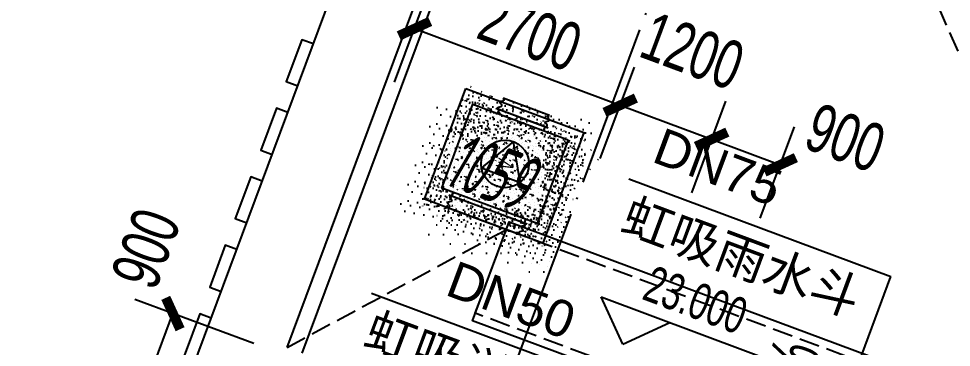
# Model space of a CAD drawing. Header units: millimetres. Extents: x 600121811 to 600690586, y 3472921280 to 3473279938.
# Drawn here: x 600247507 to 600258978, y 3473174695 to 3473178740 of the extents above; entities that cross this region are included whole.
import ezdxf

# ---------------------------------------------------------------- set-up
doc = ezdxf.new("R2010")
doc.units = ezdxf.units.MM
doc.header["$LTSCALE"] = 1000
doc.linetypes.add('AX-MALL-GIRD-200$0$DOTE', pattern=[2.4200000000000004, 2, -0.2, 0.02, -0.2])
doc.linetypes.add('AX-MALL-WALL-GJ$0$DASH', pattern=[0.35, 0.25, -0.1])
doc.layers.get('0').update_dxf_attribs({"linetype": 'CONTINUOUS'})
for name, color, linetype in [('AX-MALL-DIM-PGJ$0$A-Anno-Dims', 3, 'CONTINUOUS'), ('AX-MALL-DIM-PGJ$0$A-Anno-Note', 241, 'CONTINUOUS'), ('AX-MALL-GIRD-200$0$A-Grid', 222, 'AX-MALL-GIRD-200$0$DOTE'), ('AX-MALL-GJ-200$0$A-Anno-Note', 241, 'CONTINUOUS'), ('AX-MALL-WALL-GJ$0$A-Anno-Dims', 3, 'CONTINUOUS'), ('AX-MALL-WALL-GJ$0$A-Anno-Levl', 201, 'CONTINUOUS'), ('AX-MALL-WALL-GJ$0$A-Anno-Note', 241, 'CONTINUOUS'), ('AX-MALL-WALL-GJ$0$A-Detl-Patt', 8, 'CONTINUOUS'), ('AX-MALL-WALL-GJ$0$A-Detl-Thin', 131, 'CONTINUOUS'), ('AX-MALL-WALL-GJ$0$A-SEE', 254, 'CONTINUOUS'), ('MX-MALL-GJ-LG$0$M-0', 30, 'CONTINUOUS'), ('MX-MALL-GJ-LG$0$预留自持油烟风机安装位置', 8, 'CONTINUOUS'), ('PX-MALL-PGJ-LG$0$FastFlow-dim', 240, 'CONTINUOUS'), ('PX-MALL-PGJ-LG$0$FastFlow-text', 7, 'CONTINUOUS')]:
    doc.layers.add(name, color=color, linetype=linetype)
doc.layers.add('MX-MALL-GJ-LG$0$M-AUX-INF-OTHER', color=2, linetype='CONTINUOUS', plot=False)
doc.styles.add('AX-MALL-DIM-PGJ$0$_TCH_DIM', font='zy_en.shx', dxfattribs={"width": 0.7, "bigfont": 'zy_cn.shx'})
doc.styles.add('AX-MALL-DIM-PGJ$0$_TCH_DIM_T3', font='zy_en.shx', dxfattribs={"width": 0.7, "bigfont": 'zy_cn.shx'})
doc.styles.add('AX-MALL-WALL-GJ$0$_TCH_DIM', font='zy_en.shx', dxfattribs={"width": 0.7, "bigfont": 'zy_cn.shx'})
doc.styles.add('MX-MALL-GJ-LG$0$HV1', font='GBEITC.shx', dxfattribs={"width": 0.65, "height": 3.5, "bigfont": 'GBCBIG.shx'})
doc.styles.add('MX-MALL-GJ-LG$0$STANDARD', font='JZFZ_ENG.SHX', dxfattribs={"width": 0.8, "bigfont": 'JZFZ_CNA.SHX'})
doc.styles.add('PX-MALL-PGJ-LG$0$SWIS721 LtBT light', font='swissl.ttf')
doc.dimstyles.new('AX-MALL-DIM-PGJ$0$_TCH_ARCH&&200', dxfattribs={"dimtxt": 595, "dimasz": 300, "dimexe": 500, "dimexo": 500, "dimgap": 152.5, "dimtad": 1, "dimdec": 0, "dimzin": 0, "dimdsep": 46, "dimtxsty": 'AX-MALL-DIM-PGJ$0$_TCH_DIM_T3', "dimblk": 'AX-MALL-DIM-PGJ$0$_ArchTick', "dimcen": 0.09, "dimclrt": 7, "dimazin": 2, "dimtfac": 1, "dimtdec": 0, "dimtix": 1, "dimtmove": 2, "dimatfit": 3, "dimfxl": 500, "dimtolj": 1, "dimtzin": 0, "dimarcsym": 0})

# ---------------------------------------------------------------- blocks, each defined once
blk = doc.blocks.new('AX-MALL-GIRD-200')
at = {"layer": 'AX-MALL-GIRD-200$0$A-Grid'}
blk.add_line((600267815.3798003, 3473212616.376537), (600229085.8408508, 3473108652.649456), dxfattribs=at)
blk = doc.blocks.new('AX-MALL-WALL-GJ$0$fwergegheh')
at = {"layer": 'AX-MALL-WALL-GJ$0$A-SEE'}
blk.add_lwpolyline([(149.9524734020233, 542.9655318260193), (-0.008915424346923828, 542.9622936248779), (-2.384185791015625e-07, -7.03770637512207), (150.2232069969177, -7.035207748413086)], dxfattribs=at)
blk = doc.blocks.new('AX-MALL-WALL-GJ$0$fgegrhrthr')
at = {"layer": 'AX-MALL-WALL-GJ$0$A-SEE'}
blk.add_line((97127.17046010494, 88065.36002635956), (97127.17048716545, 116052.9739727974), dxfattribs=at)
for p in [(96977.65961909294, 109180.01851511), (96977.55785059929, 108280.0185208321), (96977.45608210564, 107380.018529892), (96977.35431361198, 106480.0185317993), (96977.25254654884, 105580.0185408592)]:
    blk.add_blockref('AX-MALL-WALL-GJ$0$fwergegheh', p, dxfattribs=at)
blk = doc.blocks.new('*U81')
at = {"layer": 'MX-MALL-GJ-LG$0$M-0', "color": 0, "linetype": 'ByBlock'}
for p, q in [((600.0000000000009, 515), (600.0000000000008, -515.0000000000018)), ((-599.9999999999991, 345.0000000000018), (-599.9999999999991, -344.9999999999982))]:
    blk.add_line(p, q, dxfattribs=at)
at = {"layer": 'MX-MALL-GJ-LG$0$M-0'}
for p, q in [((750.0000000000082, -474.9999999999873), (750.0000000000082, 474.9999999999854)), ((-750.0000000000064, 304.9999999999873), (-750.0000000000064, -304.9999999999836))]:
    blk.add_line(p, q, dxfattribs=at)
at = {"layer": 'MX-MALL-GJ-LG$0$M-0', "color": 0, "linetype": 'ByBlock'}
for points in [[(-549.9999999999991, 625), (550.0000000000009, 625), (550.0000000000009, -625.0000000000036), (-549.9999999999991, -624.9999999999964)], [(-294, 0), (147, -254.6114687126234), (147, 254.6114687126234), (-294, 0)]]:
    blk.add_lwpolyline(points, close=True, dxfattribs=at)
for points in [[(550.0000000000009, 475), (600.0000000000009, 475), (600.0000000000008, -475.0000000000018), (550.0000000000009, -475.0000000000018)], [(-549.9999999999991, 305.0000000000018), (-599.9999999999991, 305.0000000000018), (-599.9999999999991, -304.9999999999982), (-549.9999999999991, -304.9999999999982)]]:
    blk.add_lwpolyline(points, dxfattribs=at)
blk.add_circle((0, 0), 294, dxfattribs=at)
at = {"layer": 'MX-MALL-GJ-LG$0$M-0'}
for points in [[(600.0000000000009, 475), (606.2500000228183, 484.9999999598076), (618.7500000684822, 504.9999998794083), (637.4999997259883, 475.0000004823814), (656.250001027599, 444.9999981910514), (674.999996163534, 475.0000067534056), (693.7500143182124, 504.9999747953334), (712.499946563622, 475.0000940652462), (731.2501994273052, 444.999648943689), (743.7495702938477, 465.000756421221), (750.0000000000009, 474.9999999999854)], [(-599.9999999999991, 305.0000000000018), (-606.2500000228165, 314.9999999598094), (-618.7500000684804, 334.9999998794101), (-637.4999997259865, 305.0000004823833), (-656.2500010275971, 274.9999981910532), (-674.9999961635322, 305.0000067534074), (-693.7500143182106, 334.9999747953352), (-712.4999465636201, 305.000094065248), (-731.2501994273034, 274.9996489436908), (-743.7495702938459, 295.0007564212228), (-749.9999999999991, 304.9999999999873)], [(-599.9999999999991, -304.9999999999982), (-606.2500000228165, -314.9999999598058), (-618.7500000684804, -334.9999998794065), (-637.4999997259865, -305.0000004823796), (-656.2500010275971, -274.9999981910496), (-674.9999961635322, -305.0000067534038), (-693.7500143182106, -334.9999747953316), (-712.4999465636201, -305.0000940652444), (-731.2501994273034, -274.9996489436871), (-743.7495702938459, -295.0007564212192), (-749.9999999999991, -304.9999999999836)], [(600.0000000000009, -475.0000000000018), (606.2500000228183, -484.9999999598094), (618.7500000684822, -504.9999998794101), (637.4999997259883, -475.0000004823833), (656.250001027599, -444.9999981910532), (674.999996163534, -475.0000067534074), (693.7500143182124, -504.9999747953352), (712.499946563622, -475.000094065248), (731.2501994273052, -444.9996489436908), (743.7495702938477, -465.0007564212228), (750.0000000000009, -474.9999999999873)]]:
    blk.add_open_spline(points, degree=3, dxfattribs=at)
at = {"layer": 'MX-MALL-GJ-LG$0$M-AUX-INF-OTHER', "style": 'MX-MALL-GJ-LG$0$STANDARD', "width": 0.6400000000000001}
blk.add_text('A', height=200, dxfattribs=at).set_placement((-48.76190476190477, -100))
blk = doc.blocks.new('MX-MALL-GJ-LG')
at = {"layer": 'MX-MALL-GJ-LG$0$预留自持油烟风机安装位置'}
h = blk.add_hatch(dxfattribs=at)
h.set_pattern_fill('混凝土', color=256, scale=19.99999999999999, angle=719.9999999794085)
h.set_pattern_definition([(29.56816128246643, (-26220.40744185448, -13815.87960624695), (130.0459389285234, -61.83893407694183), [14.99999999999998, -164.9999999999997]), (334.5681612824665, (-26220.40744185448, -13815.87960624695), (26.51253043993603, 150.6614856984158), [11.99999999999998, -131.9999999999997]), (80.0195612824664, (-26209.57028031349, -13821.03284835815), (156.558537327654, 88.82242884181787), [12.74803799999997, -140.2284223999996]), (25.75236128246646, (-26206.44372880459, -13778.39608049393), (188.4634869564608, -105.534421319551), [22.49999999999998, -247.4999999999998]), (76.20376128246635, (-26190.73844397068, -13787.19062423706), (243.1837817694239, 117.3100518556293), [19.12205759999992, -210.3425999999994]), (330.7523612824664, (-26206.44372880459, -13778.39608049393), (243.1836902235237, 117.3102417662527), [17.99999999999996, -197.9999999999997]), (0.5681612824663849, (-26191.19289398193, -13794.74881696701), (83.76063087405242, -117.133072678703), [14.99999999999998, -164.9999999999997]), (305.5681612824665, (-26191.19289398193, -13794.74881696701), (96.23051927609902, 118.9179746843799), [11.99999999999999, -131.9999999999999]), (51.0195612824665, (-26184.2128483057, -13804.50991010666), (179.991150063844, 1.784761672898632), [12.74803799999999, -140.2284223999998]), (17.0681612824665, (-26220.40744185448, -13815.87960624695), (25.52114290290941, 61.54119323615096), [0, -130.3999999999998, 0, -133.9999999999999, 0, -132.4999999999999]), (347.0681612824665, (-26220.40744185448, -13815.87960624695), (76.84112936045291, 55.55257004504951), [0, -76.3999999999999, 0, -127.3999999999999, 0, -50.49999999999995]), (307.0681612824663, (-26262.20157313347, -13800.3100643158), (98.47298665819399, -41.49789780958959), [0, -49.99999999999994, 0, -155.9999999999998, 0, -206.9999999999998]), (297.0681612824663, (-26280.9433362484, -13793.32820749283), (116.2885556725142, -21.95578383024738), [0, -64.99999999999973, 0, -103.5999999999997, 0, -146.9999999999995])])
h.paths.add_polyline_path([(600253006.4057853, 3473177878.602617), (600254458.8924104, 3473177337.508727), (600253952.7078038, 3473175978.730916), (600252500.2211773, 3473176519.824805)])
blk.add_lwpolyline([(600253006.4057853, 3473177878.602617), (600254458.8924104, 3473177337.508727), (600253952.7078038, 3473175978.730916), (600252500.2211773, 3473176519.824805)], close=True, dxfattribs=at)
at = {"layer": 'MX-MALL-GJ-LG$0$预留自持油烟风机安装位置', "rotation": 249.5681612647854}
blk.add_blockref('*U81', (600253488.2841138, 3473176952.093971), dxfattribs=at)
at = {"layer": 'MX-MALL-GJ-LG$0$预留自持油烟风机安装位置', "color": 9, "style": 'MX-MALL-GJ-LG$0$HV1', "width": 0.65}
blk.add_text('1059', height=699.9999999999999, rotation=339.5681613089967, dxfattribs=at).set_placement((600252705.2418523, 3473176709.955809))
blk = doc.blocks.new('AX-MALL-WALL-GJ')
at = {"layer": 'AX-MALL-WALL-GJ$0$A-Anno-Levl'}
for p, q in [((600254935.6524498, 3473174736.015979), (600254671.0545583, 3473175314.79742)), ((600254671.0545583, 3473175314.79742), (600257094.9072156, 3473174411.841179)), ((600254935.6524498, 3473174736.015979), (600255514.4338903, 3473175000.61387))]:
    blk.add_line(p, q, dxfattribs=at)
at = {"layer": 'AX-MALL-WALL-GJ$0$A-Detl-Patt', "linetype": 'AX-MALL-WALL-GJ$0$DASH'}
for p, q in [((600260336.186407, 3473175459.59008), (600258098.0068827, 3473180515.932289)), ((600250807.2411234, 3473174694.872707), (600253506.1956949, 3473176145.069778))]:
    blk.add_line(p, q, dxfattribs=at)
blk.add_lwpolyline([(600257807.6343144, 3473173368.80866), (600253122.1935804, 3473175114.272818), (600253506.1956949, 3473176145.069778), (600258191.636429, 3473174399.60562)], close=True, dxfattribs=at)
at = {"layer": 'AX-MALL-WALL-GJ$0$A-Detl-Thin'}
for points in [[(600250807.2411219, 3473174694.872707), (600254277.7927498, 3473184011.055963)], [(600250994.658751, 3473174625.054141), (600254465.2103788, 3473183941.237397)]]:
    blk.add_lwpolyline(points, dxfattribs=at)
blk.add_lwpolyline([(600257866.4338459, 3473173240.190562), (600253087.2842973, 3473175020.564003), (600253541.1049783, 3473176238.778593), (600258320.2545269, 3473174458.405152)], close=True, dxfattribs=at)
at = {"layer": 'AX-MALL-WALL-GJ$0$A-Anno-Dims'}
blk.add_blockref('MX-MALL-GJ-LG', (0, 0), dxfattribs=at)
at = {"layer": 'AX-MALL-WALL-GJ$0$A-Detl-Thin', "color": 0, "rotation": 339.5681613098035}
blk.add_blockref('AX-MALL-WALL-GJ$0$fgegrhrthr', (600121810.7232081, 3473109514.681513), dxfattribs=at)
at = {"layer": 'AX-MALL-WALL-GJ$0$A-SEE'}
blk.add_blockref('AX-MALL-GIRD-200', (0, 0), dxfattribs=at)
at = {"layer": 'AX-MALL-WALL-GJ$0$A-Anno-Note', "style": 'AX-MALL-WALL-GJ$0$_TCH_DIM', "width": 0.7}
blk.add_text('23.000', height=446.25, rotation=339.5681612504137, dxfattribs=at).set_placement((600255156.7959247, 3473175294.074898))
blk = doc.blocks.new('PX-MALL-PGJ-LG')
at = {"layer": 'PX-MALL-PGJ-LG$0$FastFlow-dim'}
for p, q in [((600255010.340835, 3473176767.616636), (600258235.1406158, 3473175566.284095)), ((600256376.4128187, 3473170576.803854), (600258235.1406159, 3473175566.284093)), ((600251847.8544986, 3473175360.62956), (600256452.3847802, 3473173645.306917))]:
    blk.add_line(p, q, dxfattribs=at)
at = {"layer": 'PX-MALL-PGJ-LG$0$FastFlow-text', "linetype": 'ByBlock', "style": 'PX-MALL-PGJ-LG$0$SWIS721 LtBT light'}
for s, height, p in [('DN75', 450, (600255276.5900487, 3473176984.830524)), ('虹吸雨水斗', 449.9999999999989, (600254885.1645874, 3473176133.103807)), ('DN50', 450, (600252734.2754582, 3473175346.811275)), ('虹吸溢流雨水斗', 449.9999999999989, (600251722.6782525, 3473174726.116733))]:
    blk.add_text(s, height=height, rotation=339.5681541031036, dxfattribs=at).set_placement(p)
blk = doc.blocks.new('AX-MALL-DIM-PGJ$0$_ArchTick')
at = {"color": 0, "linetype": 'ByBlock', "const_width": 0.4}
blk.add_lwpolyline([(-0.5, -0.5), (0.5, 0.5)], dxfattribs=at)
blk = doc.blocks.new('*D305')
at = {"layer": 'AX-MALL-DIM-PGJ$0$A-Anno-Dims', "color": 0, "lineweight": -2, "transparency": 16777216}
for p, q in [((600252130.2097497, 3473177959.729831), (600252549.5219693, 3473179085.311554)), ((600252374.9755535, 3473178616.767481), (600254905.1135482, 3473177674.216836)), ((600254660.3477443, 3473177017.179187), (600255079.659964, 3473178142.76091))]:
    blk.add_line(p, q, dxfattribs=at)
at = {"layer": 'AX-MALL-DIM-PGJ$0$A-Anno-Dims', "color": 0, "lineweight": -2, "transparency": 16777216, "xscale": 300, "yscale": 300, "zscale": 300}
for p, rotation in [((600252374.9755535, 3473178616.767481), 159.5681613198376), ((600254905.1135482, 3473177674.216836), 339.5681613198375)]:
    blk.add_blockref('AX-MALL-DIM-PGJ$0$_ArchTick', p, dxfattribs=dict(at, rotation=rotation))
at = {"layer": 'AX-MALL-DIM-PGJ$0$A-Anno-Dims', "color": 7, "transparency": 16777216, "insert": (600253797.136325, 3473178567.181825), "char_height": 595, "attachment_point": 5, "rotation": 339.5681613198376, "style": 'AX-MALL-DIM-PGJ$0$_TCH_DIM_T3'}
blk.add_mtext('\\A1;2700', dxfattribs=at)
blk = doc.blocks.new('*D306')
at = {"layer": 'AX-MALL-DIM-PGJ$0$A-Anno-Dims', "color": 0, "lineweight": -2, "transparency": 16777216}
for p, q in [((600254660.3477446, 3473177017.179187), (600255079.6599642, 3473178142.760911)), ((600255784.8535222, 3473176598.267789), (600256204.1657418, 3473177723.849512)), ((600254905.1135484, 3473177674.216837), (600256029.619326, 3473177255.305439))]:
    blk.add_line(p, q, dxfattribs=at)
at = {"layer": 'AX-MALL-DIM-PGJ$0$A-Anno-Dims', "color": 0, "lineweight": -2, "transparency": 16777216, "xscale": 300, "yscale": 300, "zscale": 300}
for p, rotation in [((600254905.1135484, 3473177674.216837), 159.5681613181738), ((600256029.619326, 3473177255.305439), 339.5681613181738)]:
    blk.add_blockref('AX-MALL-DIM-PGJ$0$_ArchTick', p, dxfattribs=dict(at, rotation=rotation))
at = {"layer": 'AX-MALL-DIM-PGJ$0$A-Anno-Dims', "color": 7, "transparency": 16777216, "insert": (600255793.7682345, 3473178340.938554), "char_height": 595, "attachment_point": 5, "rotation": 339.5681613181738, "style": 'AX-MALL-DIM-PGJ$0$_TCH_DIM_T3'}
blk.add_mtext('\\A1;1200', dxfattribs=at)
blk = doc.blocks.new('*D307')
at = {"layer": 'AX-MALL-DIM-PGJ$0$A-Anno-Dims', "color": 0, "lineweight": -2, "transparency": 16777216}
for p, q in [((600255784.8535221, 3473176598.267789), (600256204.1657417, 3473177723.849512)), ((600256628.2328548, 3473176284.08424), (600257047.5450745, 3473177409.665963)), ((600256029.6193259, 3473177255.305439), (600256872.9986587, 3473176941.12189))]:
    blk.add_line(p, q, dxfattribs=at)
at = {"layer": 'AX-MALL-DIM-PGJ$0$A-Anno-Dims', "color": 0, "lineweight": -2, "transparency": 16777216, "xscale": 300, "yscale": 300, "zscale": 300}
for p, rotation in [((600256029.6193259, 3473177255.305439), 159.5681613229507), ((600256872.9986587, 3473176941.12189), 339.5681613229506)]:
    blk.add_blockref('AX-MALL-DIM-PGJ$0$_ArchTick', p, dxfattribs=dict(at, rotation=rotation))
at = {"layer": 'AX-MALL-DIM-PGJ$0$A-Anno-Dims', "color": 7, "transparency": 16777216, "insert": (600257674.4829463, 3473177272.155402), "char_height": 595, "attachment_point": 5, "rotation": 339.56816132295063, "style": 'AX-MALL-DIM-PGJ$0$_TCH_DIM_T3'}
blk.add_mtext('\\A1;900', dxfattribs=at)
blk = doc.blocks.new('*D309')
at = {"layer": 'AX-MALL-DIM-PGJ$0$A-Anno-Dims', "color": 0, "lineweight": -2, "transparency": 16777216}
for p, q in [((600250397.4965813, 3473174740.801025), (600248935.5252321, 3473175285.428252)), ((600249089.8857567, 3473174267.502503), (600249404.0693054, 3473175110.881836)), ((600250083.3130326, 3473173897.421693), (600248621.3416834, 3473174442.048919))]:
    blk.add_line(p, q, dxfattribs=at)
at = {"layer": 'AX-MALL-DIM-PGJ$0$A-Anno-Dims', "color": 0, "lineweight": -2, "transparency": 16777216, "xscale": 300, "yscale": 300, "zscale": 300}
for p, rotation in [((600249404.0693054, 3473175110.881836), 69.56816130161567), ((600249089.8857567, 3473174267.502503), 249.5681613016157)]:
    blk.add_blockref('AX-MALL-DIM-PGJ$0$_ArchTick', p, dxfattribs=dict(at, rotation=rotation))
at = {"layer": 'AX-MALL-DIM-PGJ$0$A-Anno-Dims', "color": 7, "transparency": 16777216, "insert": (600249073.035794, 3473175912.366124), "char_height": 595, "attachment_point": 5, "rotation": 69.56816130161567, "style": 'AX-MALL-DIM-PGJ$0$_TCH_DIM_T3'}
blk.add_mtext('\\A1;900', dxfattribs=at)
blk = doc.blocks.new('AX-MALL-DIM-PGJ')
at = {"layer": 'AX-MALL-DIM-PGJ$0$A-Anno-Note', "style": 'AX-MALL-DIM-PGJ$0$_TCH_DIM', "width": 0.7}
blk.add_text('1%', height=595, rotation=69.56816128934533, dxfattribs=at).set_placement((600257099.481947, 3473173889.378976))
at = {"layer": 'AX-MALL-DIM-PGJ$0$A-Anno-Dims'}
dim = blk.add_aligned_dim(p1=(600251955.663334, 3473177491.185758), p2=(600254485.8013287, 3473176548.635114), distance=1201.1481797987049, dimstyle='AX-MALL-DIM-PGJ$0$_TCH_ARCH&&200', dxfattribs=at)
dim.commit()
dim.dimension.update_dxf_attribs({"geometry": '*D305', "text_midpoint": (600253797.136325, 3473178567.181825)})
for base, p1, p2, angle, picture, middle in [((600256029.619326, 3473177255.305439), (600254485.8013287, 3473176548.635114), (600255610.3071064, 3473176129.723715), 339.5681612755039, '*D306', (600255793.7682345, 3473178340.938554)), ((600256872.9986587, 3473176941.12189), (600255610.3071065, 3473176129.723715), (600256453.686439, 3473175815.540167), 339.5681613513973, '*D307', (600257674.4829463, 3473177272.155402)), ((600249404.0693054, 3473175110.881836), (600250551.857106, 3473173722.875277), (600250866.0406548, 3473174566.25461), 69.56816131221288, '*D309', (600249073.035794, 3473175912.366124))]:
    dim = blk.add_linear_dim(base=base, p1=p1, p2=p2, angle=angle, dimstyle='AX-MALL-DIM-PGJ$0$_TCH_ARCH&&200', dxfattribs=at)
    dim.commit()
    dim.dimension.update_dxf_attribs({"geometry": picture, "text_midpoint": middle, "dimtype": 129})

msp = doc.modelspace()

# ---------------------------------------------------------------- block references
at = {"layer": 'AX-MALL-GJ-200$0$A-Anno-Note'}
for name in ['AX-MALL-WALL-GJ', 'PX-MALL-PGJ-LG', 'AX-MALL-DIM-PGJ']:
    msp.add_blockref(name, (0, 0), dxfattribs=at)

doc.saveas('drawing.dxf')
